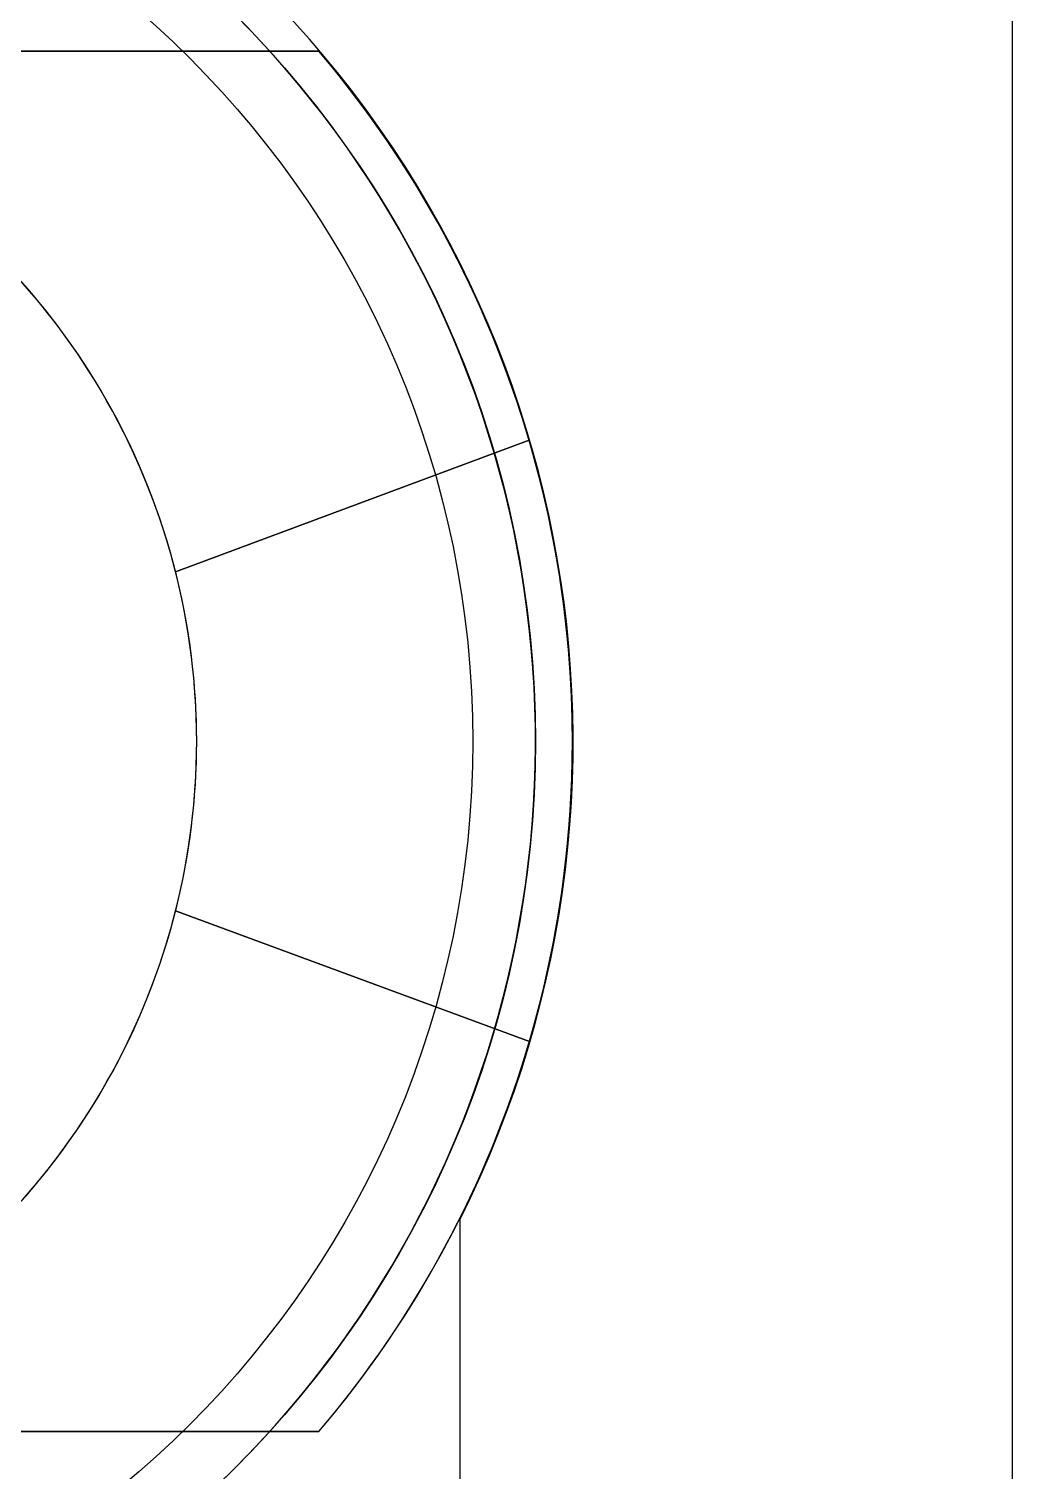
# Model space of a CAD drawing. Header units: millimetres. Extents: x -107 to 32, y -62 to 1.
# Drawn here: x 24.57 to 32.41, y -16.46 to -4.96 of the extents above; entities that cross this region are included whole.
import ezdxf

# ---------------------------------------------------------------- set-up
doc = ezdxf.new("R2010")
doc.units = ezdxf.units.MM
doc.layers.add('Pad', color=7, linetype='CONTINUOUS')
doc.layers.add('Part__Feature012', color=7, linetype='CONTINUOUS')

msp = doc.modelspace()

# ---------------------------------------------------------------- linework, layer by layer
at = {"layer": 'Pad'}
for p, q in [((32.4093, -3.63833), (32.4093, -56.7617)), ((32.4093, -3.63833, 2), (32.4093, -56.7617, 2)), ((32.4093, -3.63833), (32.4093, -56.7617)), ((32.4093, -3.63833, 2), (32.4093, -56.7617, 2))]:
    msp.add_line(p, q, dxfattribs=at)
at = {"layer": 'Part__Feature012'}
for p, q in [((13.9358, -5.14, -4.75), (26.8842, -5.14, -4.75)), ((13.9358, -5.14, -4.75), (26.8842, -5.14, -4.75)), ((26.8842, -5.14, -3.75), (22.91, -5.14, -3.75)), ((26.8842, -5.14, -3.75), (22.91, -5.14, -3.75)), ((26.8842, -5.14, -4.75), (26.8842, -5.14, -3.75)), ((26.8842, -5.14, -4.75), (26.8842, -5.14, -3.75)), ((25.7417, -9.29, -3.75), (28.5589, -8.24, -3.75)), ((28.5589, -8.24, -2.75), (25.7417, -9.29, -2.75)), ((28.5589, -8.24, -2.75), (25.7417, -9.29, -2.75)), ((25.7417, -9.29, -3.75), (28.5589, -8.24, -3.75)), ((28.5589, -8.24, -3.75), (28.5589, -8.24, -2.75)), ((28.5589, -8.24, -3.75), (28.5589, -8.24, -2.75)), ((25.7417, -9.29, -2.75), (25.7417, -9.29, -3.75)), ((25.7417, -9.29, -2.75), (25.7417, -9.29, -3.75)), ((28.5614, -13.0314, -3.75), (25.7417, -11.99, -3.75)), ((25.7417, -11.99, -2.75), (28.5614, -13.0314, -2.75)), ((25.7417, -11.99, -3.75), (25.7417, -11.99, -2.75)), ((25.7417, -11.99, -2.75), (28.5614, -13.0314, -2.75)), ((28.5614, -13.0314, -3.75), (25.7417, -11.99, -3.75)), ((25.7417, -11.99, -3.75), (25.7417, -11.99, -2.75)), ((28.5614, -13.0314, -3.75), (28.5614, -13.0314, -2.75)), ((28.5614, -13.0314, -3.75), (28.5614, -13.0314, -2.75)), ((28.01, -22.14, -6), (28.01, -14.4466, -6)), ((28.01, -14.4466, -6), (28.01, -14.4466, -4.75)), ((28.01, -22.14, -6), (28.01, -14.4466, -6)), ((28.01, -14.4466, -6), (28.01, -14.4466, -4.75)), ((28.01, -22.14, -4.75), (28.01, -14.4466, -4.75)), ((28.01, -22.14, -4.75), (28.01, -14.4466, -4.75)), ((26.8842, -16.14, -4.75), (13.9358, -16.14, -4.75)), ((26.8842, -16.14, -4.75), (13.9358, -16.14, -4.75)), ((22.91, -16.14, -3.75), (26.8842, -16.14, -3.75)), ((22.91, -16.14, -3.75), (26.8842, -16.14, -3.75)), ((26.8842, -16.14, -4.75), (26.8842, -16.14, -3.75)), ((26.8842, -16.14, -4.75), (26.8842, -16.14, -3.75))]:
    msp.add_line(p, q, dxfattribs=at)
for radius in [8.2, 8.2, 7.7, 7.7]:
    msp.add_circle((20.41, -10.64), radius, dxfattribs=at)
for centre, radius, start, end in [((20.41, -10.64, -6), 8.5, -26.6047, -153.395), ((20.41, -10.64, -6), 8.5, -26.6047, -153.395), ((20.41, -10.64, -4.75), 8.5, -26.6047, -153.395), ((20.41, -10.64, -4.75), 8.5, -26.6047, -153.395), ((20.41, -10.64, -6), 8.2, -50.6433, -129.357), ((20.41, -10.64, -6), 8.2, -50.6433, -129.357), ((20.41, -10.64, -3.75), 8.495, 16.4106, 40.3488), ((20.41, -10.64, -4.75), 8.495, -40.3488, 40.3488), ((20.41, -10.64, -3.75), 8.495, 16.4106, 40.3488), ((20.41, -10.64, -4.75), 8.495, -40.3488, 40.3488), ((20.41, -10.64, -3.75), 5.5, 14.2087, 62.9643), ((20.41, -10.64, -2.5), 5.5, -62.9643, 62.9643), ((20.41, -10.64, -2.5), 5.5, -62.9643, 62.9643), ((20.41, -10.64, -3.75), 5.5, 14.2087, 62.9643), ((20.41, -10.64, -2.75), 8.495, -16.3505, 16.4106), ((20.41, -10.64, -2.75), 8.495, -16.3505, 16.4106), ((20.41, -10.64, -2.75), 5.5, -14.2087, 14.2087), ((20.41, -10.64, -2.75), 5.5, -14.2087, 14.2087), ((20.41, -10.64, -3.75), 5.5, -62.9643, -14.2087), ((20.41, -10.64, -3.75), 5.5, -62.9643, -14.2087), ((20.41, -10.64, -3.75), 8.495, -40.3488, -16.3505), ((20.41, -10.64, -3.75), 8.495, -40.3488, -16.3505)]:
    msp.add_arc(centre, radius, start, end, dxfattribs=at)

doc.saveas('drawing.dxf')
